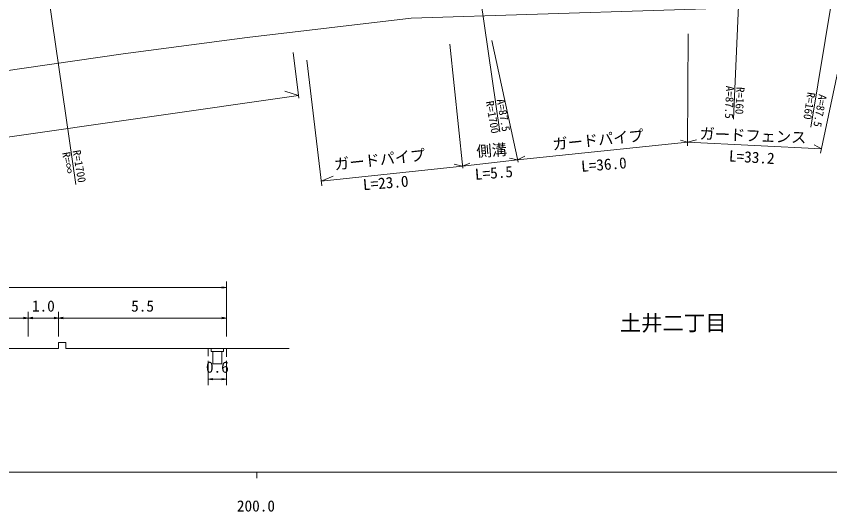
# Model space of a CAD drawing. Units: millimetres, scale not verified, with parts at other scales. Extents: x 40000 to 212862254, y 20000 to 40005403.
# Drawn here: x 228584 to 361830, y 198499 to 279613 of the extents above; entities that cross this region are included whole.
import ezdxf
from ezdxf.enums import TextEntityAlignment as Align

# ---------------------------------------------------------------- set-up
doc = ezdxf.new("R2010")
doc.units = ezdxf.units.MM
doc.header["$LTSCALE"] = 1000
doc.linetypes.add('CHAIN', pattern=[18.5, 12, -1.5, 3.5, -1.5])
for name, color, linetype, lineweight in [('M-BGD', 7, 'Continuous', 13), ('M-BMK-HTXT', 7, 'CHAIN', 13), ('M-STR-HTXT', 7, 'Continuous', 13), ('M-TTL-BAND', 7, 'Continuous', 13)]:
    doc.layers.add(name, color=color, linetype=linetype, lineweight=lineweight)
doc.styles.add('ＭＳ ゴシック', font='')
doc.styles.get('ＭＳ ゴシック').set_extended_font_data('MS Gothic')

# ---------------------------------------------------------------- blocks, each defined once
blk = doc.blocks.new('open_arrow')
at = {"color": 0, "linetype": 'Continuous', "lineweight": -2}
blk.add_lwpolyline([(7.5, 1.25), (0, 0), (7.5, -1.25)], dxfattribs=at)

msp = doc.modelspace()

# ---------------------------------------------------------------- linework, layer by layer
at = {"layer": 'M-BGD'}
for p, q in [((263029, 227206), (263029, 236206)), ((175529, 235208), (263029, 235206)), ((230529, 227207), (230529, 231207)), ((230529, 227207), (230529, 231207)), ((235529, 227207), (235529, 231207)), ((235529, 227207), (235529, 231207)), ((263029, 227206), (263029, 231206)), ((200529, 230207), (230529, 230207)), ((230529, 230207), (235529, 230207)), ((235529, 230207), (263029, 230206)), ((260029, 225206), (260029, 223942)), ((260029, 225206), (260029, 223991)), ((260529, 224734), (260529, 225206)), ((260529, 225206), (262529, 225206)), ((262529, 225206), (262529, 224734)), ((263029, 225208), (263029, 223991)), ((263029, 225208), (263029, 223968)), ((263029, 225206), (263029, 223848)), ((262529, 224734), (260529, 224734)), ((260804, 222723), (260804, 224734)), ((260804, 224734), (262255, 224734)), ((262255, 224734), (262255, 222723)), ((260029, 223206), (260029, 219206)), ((262255, 222723), (260804, 222723)), ((263029, 223206), (263029, 219206)), ((260029, 220206), (263029, 220206))]:
    msp.add_line(p, q, dxfattribs=at)
msp.add_lwpolyline([(165517, 225208), (175529, 225208), (178529, 225208), (194703, 225210), (194699, 226271), (195529, 226271), (195529, 225208), (235529, 225207), (235529, 226199), (236676, 226211), (236676, 225207), (260029, 225206), (263029, 225206), (273265, 225209)], dxfattribs=at)
at = {"layer": 'M-STR-HTXT'}
for p, q in [((348333, 312728), (346060, 262786)), ((366872, 310776), (358752, 261447)), ((300606, 310173), (307785, 260698)), ((231181, 301564), (238360, 252090)), ((369783, 302098), (360332, 257206)), ((293278, 279328), (355339, 281248)), ((338662, 276715), (338513, 258421)), ((299589, 275045), (301711, 254770)), ((306461, 275635), (310782, 255721)), ((306461, 275635), (310782, 255721)), ((273965, 273668), (274881, 266210)), ((276157, 272425), (278630, 251868)), ((72554, 237757), (274825, 266665)), ((274825, 266665), (272575, 267358)), ((310701, 256093), (338519, 258988)), ((338519, 258988), (337382, 259325)), ((338519, 258988), (339981, 259392)), ((338519, 258988), (360485, 257929)), ((360485, 257929), (359288, 258548)), ((301682, 255050), (310701, 256093)), ((310701, 256093), (309400, 256388)), ((310701, 256093), (311898, 256692)), ((278539, 252627), (301682, 255050)), ((301682, 255050), (300287, 255376)), ((301682, 255050), (302852, 255578)), ((278539, 252627), (280473, 253452))]:
    msp.add_line(p, q, dxfattribs=at)
msp.add_lwpolyline([(71033, 248059), (81304, 249536), (115947, 254608), (147783, 259172), (206066, 267655), (246095, 273446), (266404, 276134), (293278, 279328)], dxfattribs=at)
at = {"layer": 'M-TTL-BAND'}
for p, q in [((40000, 205000), (579000, 205000)), ((268000, 205000), (268000, 204000))]:
    msp.add_line(p, q, dxfattribs=at)

# ---------------------------------------------------------------- block references
at = {"layer": 'M-BGD', "xscale": 100, "yscale": 100, "rotation": 180}
for p in [(263029, 235206), (230529, 230207), (235529, 230207), (263029, 230206), (263029, 220206)]:
    msp.add_blockref('open_arrow', p, dxfattribs=at)
at = {"layer": 'M-BGD', "xscale": 100, "yscale": 100}
for p in [(230529, 230207), (235529, 230207), (260029, 220206)]:
    msp.add_blockref('open_arrow', p, dxfattribs=at)

# ---------------------------------------------------------------- texts
at = {"layer": 'M-BGD', "style": 'ＭＳ ゴシック'}
for s, p in [('1.0', (231154, 230707)), ('5.5', (247404, 230706)), ('0.6', (259654, 220706))]:
    msp.add_text(s, height=1833, rotation=359.998, dxfattribs=at).set_placement(p, align=Align.BOTTOM_LEFT)
at = {"layer": 'M-BMK-HTXT', "style": 'ＭＳ ゴシック'}
msp.add_text('土井二丁目', height=2566, dxfattribs=at).set_placement((327435, 229409), align=Align.MIDDLE_LEFT)
at = {"layer": 'M-STR-HTXT', "style": 'ＭＳ ゴシック'}
for s, height, rotation, p in [('A=87.5', 1320, 268.073, (344451, 268262)), ('R=160', 1320, 267.399, (346169, 268082)), ('R=160', 1320, 261.47, (357788, 267312)), ('A=87.5', 1320, 260.115, (359671, 266981)), ('R=1700', 1320, 279.913, (305093, 265572)), ('A=87.5', 1320, 279.913, (306883, 265893)), ('ガードパイプ', 1833, 5.82, (316568, 257171)), ('ガードフェンス', 1833, 357.806, (340462, 258964)), ('側溝', 1833, 4.387, (304076, 256006)), ('R=∞', 1320, 279.913, (235694, 257203)), ('R=1700', 1320, 279.913, (237416, 257524)), ('ガードパイプ', 1833, 6.212, (280813, 253890)), ('L=33.2', 1833, 356.612, (345247, 255307)), ('L=36.0', 1833, 4.627, (321223, 253588)), ('L=5.5', 1833, 4.387, (303823, 252279)), ('L=23.0', 1833, 4.706, (285490, 250575))]:
    msp.add_text(s, height=height, rotation=rotation, dxfattribs=at).set_placement(p, align=Align.BOTTOM_LEFT)
at = {"layer": 'M-TTL-BAND', "style": 'ＭＳ ゴシック'}
msp.add_text('200.0', height=1833, dxfattribs=at).set_placement((267844, 199445), align=Align.MIDDLE_CENTER)

doc.saveas('drawing.dxf')
